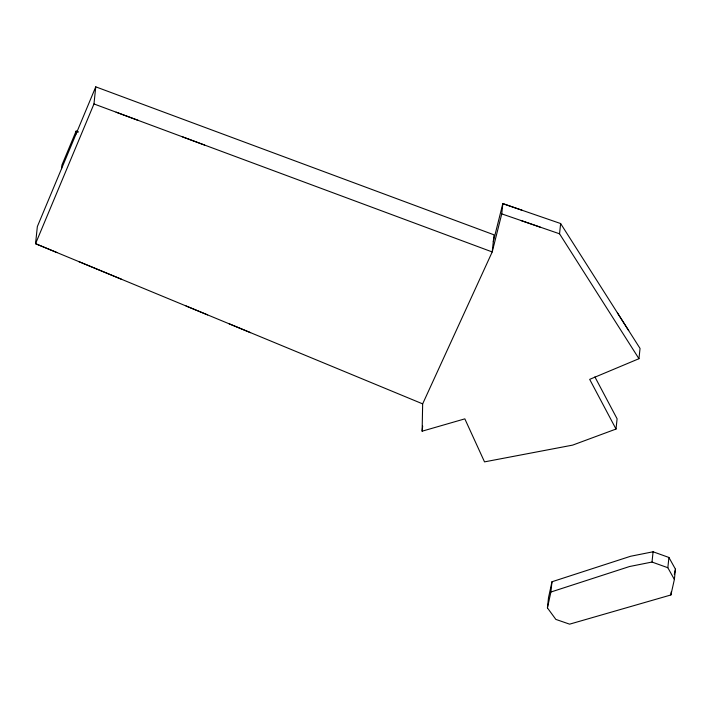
<?xml version="1.0" encoding="UTF-8"?>
<svg xmlns="http://www.w3.org/2000/svg" width="711" height="711" viewBox="0 0 711 711"><rect width="100%" height="100%" fill="white"/><g stroke="black" fill="none" stroke-linecap="round" stroke-linejoin="round"><path stroke-width="1.07" d="M422.13 431.186L422.654 403.875L492.216 251.943L501.753 213.878L502.828 203.613L560.624 223.538L640.042 348.434L638.958 358.7L589.677 379.363L616.019 429.053L572.622 445.122L484.52 461.874L464.834 418.859L422.13 431.186L422.663 426.049M61.555 168.676L61.937 165.032L76.113 131.126L78.086 131.935M75.722 134.779L76.113 131.126L78.166 131.962M93.968 103.948L95.763 86.84L494.012 234.834L492.216 251.943L93.968 103.948L35.55 243.695L422.654 403.875M638.958 358.7L559.548 233.803L560.624 223.538M547.434 607.914L548.51 597.649L551.976 581.758L630.604 556.26L653.089 551.78L668.918 557.46L675.45 569.182L674.375 579.447L670.891 594.965L569.609 624.16L555.851 619.405L547.434 607.914L550.901 592.023L551.976 581.758M616.019 429.053L617.095 418.788L594.885 376.892M550.901 592.023L629.528 566.525L652.005 562.046L653.089 551.78M674.375 579.447L667.842 567.725L668.918 557.46M670.891 594.965L671.211 591.89M674.286 574.355L675.45 569.182M493.292 241.678L502.828 203.613L522.087 210.26M95.763 86.84L37.345 226.587L35.55 243.695L57.058 252.592M501.753 213.878L559.548 233.803M521.012 220.526L540.28 227.165M652.005 562.046L667.842 567.725M116.097 112.169L138.218 120.39M182.469 136.832L204.59 145.062M186.086 305.988L207.594 314.884M78.566 261.497L121.572 279.29M229.102 323.781L250.61 332.677M617.352 312.751L628.693 330.597"/></g></svg>
